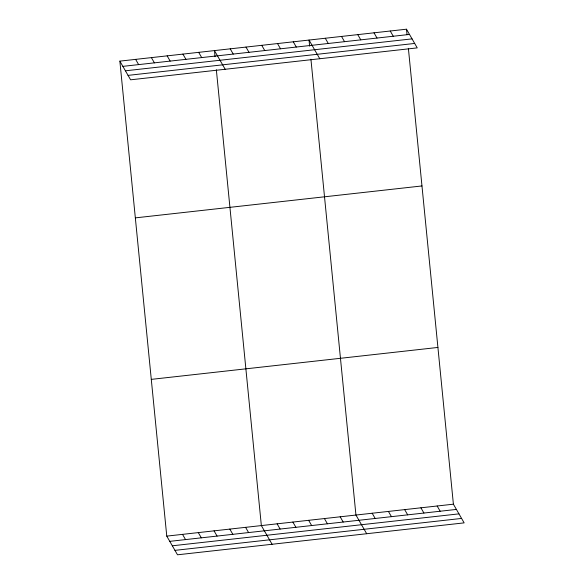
<?xml version="1.0" encoding="UTF-8"?>
<svg xmlns="http://www.w3.org/2000/svg" width="584" height="584" viewBox="0 0 584 584"><rect width="100%" height="100%" fill="white"/><g stroke="black" fill="none" stroke-linecap="round" stroke-linejoin="round"><path stroke-width="0.88" d="M119.859 61.13L406.493 29.2L417.231 47.881L130.604 79.811L119.859 61.13L166.768 536.119L177.507 554.8L464.141 522.87L453.396 504.189L408.384 48.355M122.874 66.364L409.501 34.434M125.421 70.803L412.056 38.873M128.049 75.373L414.684 43.442M135.342 217.876L421.969 185.946M151.285 379.374L437.92 347.443M166.768 536.119L453.396 504.189M169.776 541.353L456.411 509.423M172.324 545.792L458.958 513.862M174.952 550.362L461.586 518.431M390.251 31.01L393.258 36.244M374.008 32.821L377.016 38.055M357.766 34.631L360.773 39.865M341.523 36.434L344.531 41.668M325.281 38.245L328.288 43.479M319.776 58.736L309.038 40.055L309.644 46.151M293.277 41.814L296.285 47.049M277.51 43.566L280.517 48.8M261.741 45.326L264.756 50.56M245.981 47.078L248.988 52.312M230.213 48.837L233.228 54.071M225.19 69.27L214.452 50.596L215.051 56.692M198.684 52.348L201.692 57.582M182.923 54.108L185.931 59.342M437.153 505.999L440.168 511.234M167.155 55.86L170.163 61.094M420.911 507.81L423.926 513.044M151.387 57.619L154.402 62.853M404.668 509.62L407.683 514.854M135.627 59.371L138.634 64.605M388.426 511.431L391.441 516.665M372.183 513.241L375.198 518.475M366.686 533.725L355.941 515.051L310.929 59.218M340.18 516.803L343.188 522.038M324.412 518.563L327.427 523.797M308.651 520.315L311.659 525.549M292.883 522.074L295.891 527.308M277.123 523.826L280.13 529.06M272.093 544.266L261.355 525.585L216.343 69.751M245.587 527.345L248.602 532.579M229.826 529.097L232.833 534.331M214.058 530.856L217.073 536.09M198.297 532.608L201.305 537.842M182.529 534.367L185.537 539.601M406.493 29.2L407.011 34.427"/></g></svg>
